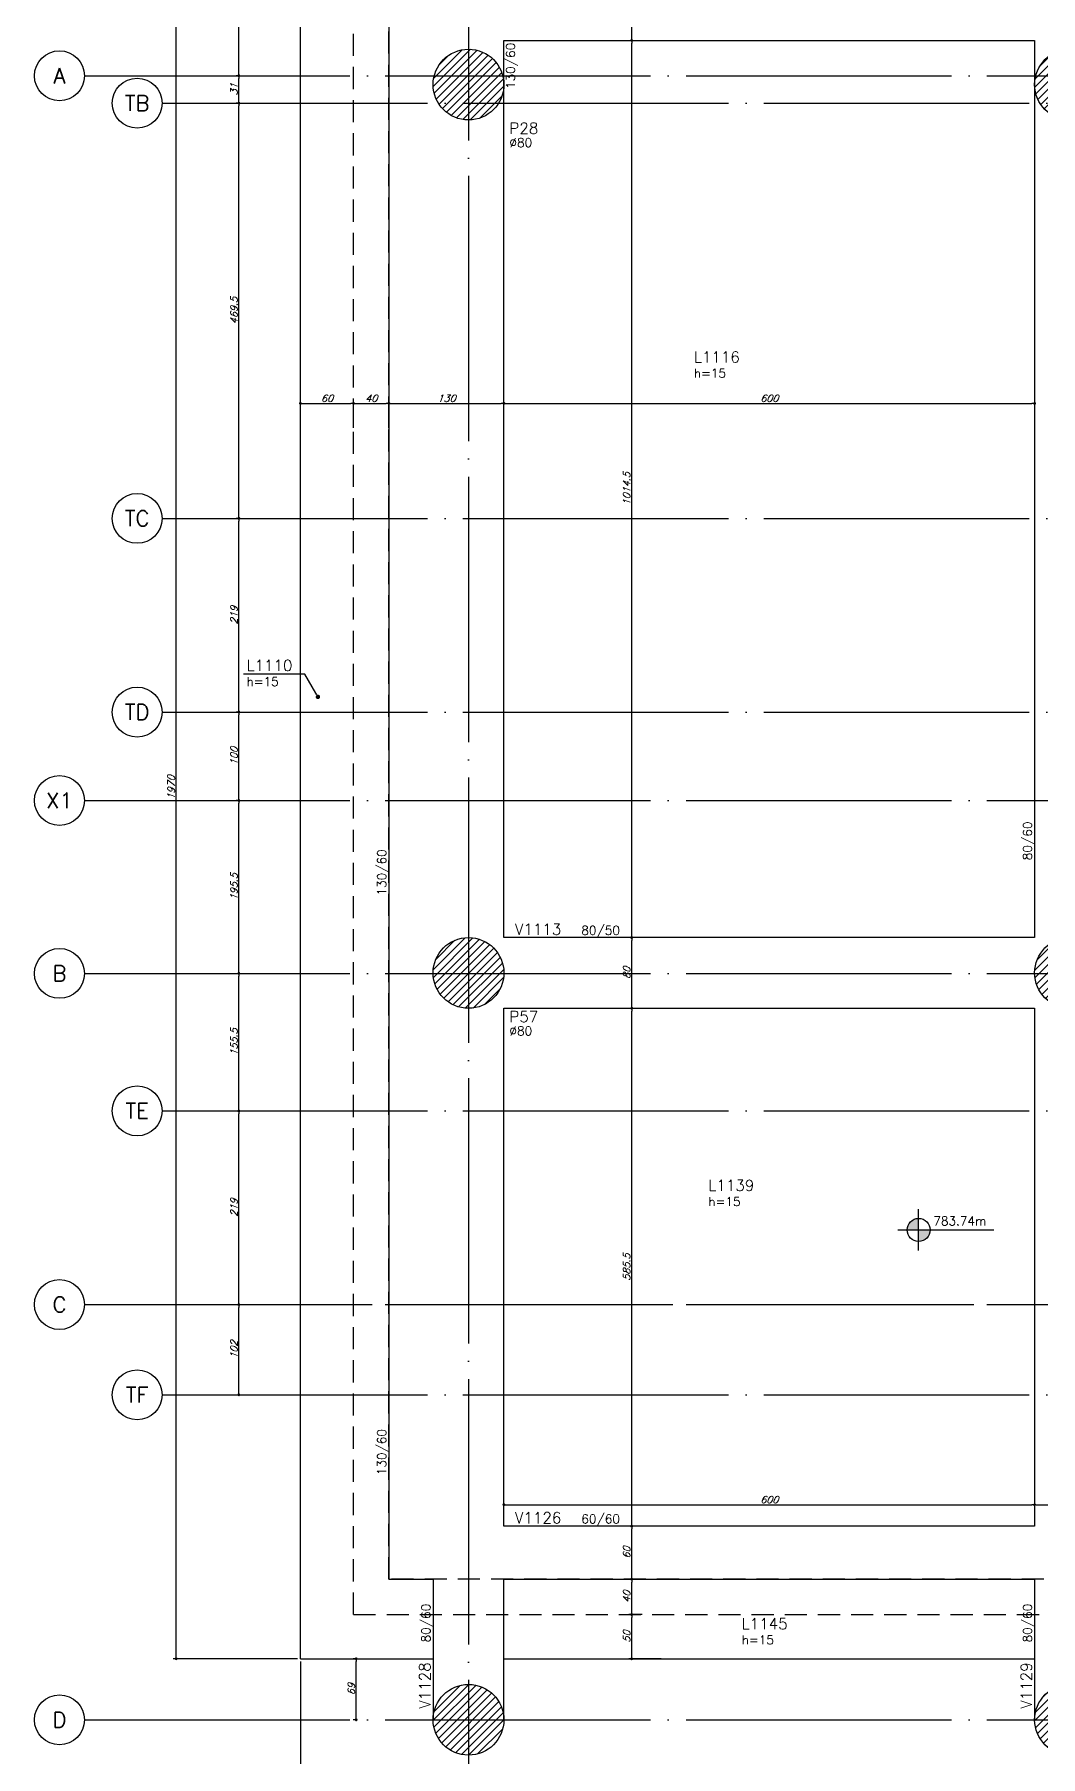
# Model space of a CAD drawing. Extents: x -4723 to 4922, y -2048 to 2452.
# Drawn here: x -3791 to -2653, y -526 to 1421 of the extents above; entities that cross this region are included whole.
import ezdxf
from ezdxf import colors
from ezdxf.entities.mleader import LeaderData, LeaderLine
from ezdxf.enums import TextEntityAlignment as Align
from ezdxf.math import Vec2, Vec3

# ---------------------------------------------------------------- set-up
doc = ezdxf.new("R2010")
doc.units = 0
doc.header["$LTSCALE"] = 50
doc.header["$MEASUREMENT"] = 0
doc.linetypes.add('DASHED', pattern=[0.75, 0.5, -0.25])
doc.linetypes.add('EIXO', pattern=[6.8, 6, -0.4, 0, -0.4])
doc.layers.get('0').update_dxf_attribs({"linetype": 'CONTINUOUS'})
doc.layers.get('DEFPOINTS').update_dxf_attribs({"linetype": 'CONTINUOUS'})
for name, color, linetype in [('242', 3, 'CONTINUOUS'), ('71', 6, 'CONTINUOUS'), ('F-AUX-RED', 1, 'CONTINUOUS'), ('F-COTAS', 106, 'CONTINUOUS'), ('F-EIXO', 12, 'EIXO'), ('F-LAJES', 3, 'CONTINUOUS'), ('F-LAJES-DIM', 2, 'CONTINUOUS'), ('F-LAJES-NOME', 4, 'CONTINUOUS'), ('F-NÍVEL-PLANTA', 2, 'CONTINUOUS'), ('F-PILARES-DIM', 172, 'CONTINUOUS'), ('F-PILARES-HACH', 174, 'CONTINUOUS'), ('F-PILARES-NOME', 170, 'CONTINUOUS'), ('F-PILARES-S', 170, 'CONTINUOUS'), ('F-TEXTO', 6, 'CONTINUOUS'), ('F-VIGAS', 3, 'CONTINUOUS'), ('F-VIGAS-DIM', 2, 'CONTINUOUS'), ('F-VIGAS-NOME', 4, 'CONTINUOUS')]:
    doc.layers.add(name, color=color, linetype=linetype)
doc.styles.add('CP-TEXT-INCL', font='simplex.shx', dxfattribs={"oblique": 20})
doc.styles.add('MCP', font='simplex.shx')
doc.styles.add('ROMANS', font='simplex.shx')
doc.styles.get("Standard").update_dxf_attribs({"font": 'simplex.shx'})
doc.dimstyles.new('CP-COTAS-50', dxfattribs={"dimscale": 0.64, "dimtxt": 12.5, "dimasz": 5, "dimexe": 5, "dimexo": 5, "dimgap": 2.5, "dimtad": 1, "dimdec": 1, "dimdsep": 46, "dimtxsty": 'CP-TEXT-INCL', "dimblk1": 'DOT', "dimblk2": 'DOT', "dimsah": 1, "dimcen": 9, "dimclrd": 256, "dimclre": 256, "dimclrt": 256, "dimadec": 0, "dimazin": 0, "dimtfac": 1, "dimtdec": 1, "dimtmove": 2, "dimatfit": 3, "dimldrblk": 'DOT', "dimfxl": 0, "dimtolj": 1, "dimarcsym": 0})

# ---------------------------------------------------------------- blocks, each defined once
blk = doc.blocks.new('Nível - Planta')
at = {"layer": 'F-NÍVEL-PLANTA'}
h = blk.add_hatch(color=71, dxfattribs=at)
h.paths.add_polyline_path([(0, 0), (0, 0.26, 0.414214), (-0.26, 0)])
h.paths.add_polyline_path([(0.26, 0), (0, 0), (0, -0.26, 0.414214)])
for p, q in [((0, -0.469), (0, 0.469)), ((-0.469, 0), (1.704, 0))]:
    blk.add_line(p, q, dxfattribs=at)
blk.add_circle((0, 0), 0.26, dxfattribs=at)
at = {"layer": 'F-TEXTO', "color": 3, "style": 'MCP'}
blk.add_attdef('NÍVEL', (0.333, 0.102), '', height=0.2, dxfattribs=at)
blk = doc.blocks.new('_DOT')
at = {"color": 0, "linetype": 'ByBlock'}
blk.add_line((-0.5, 0), (-1, 0), dxfattribs=at)
at = {"color": 0, "linetype": 'ByBlock', "const_width": 0.5}
blk.add_lwpolyline([(-0.25, 0, 1), (0.25, 0, 1)], format="xyb", close=True, dxfattribs=at)
blk = doc.blocks.new('*D12')
at = {"layer": 'DEFPOINTS', "color": 0, "linetype": 'Continuous', "transparency": 16777216}
for p in [(-3115.5, -265.5), (-3115.5, -265.5), (-3115.5, -325.5)]:
    blk.add_point(p, dxfattribs=at)
at = {"layer": 'F-COTAS', "linetype": 'Continuous', "lineweight": -2, "transparency": 16777216}
blk.add_line((-3115.5, -322.3), (-3115.5, -268.7), dxfattribs=at)
at = {"layer": 'F-COTAS', "linetype": 'Continuous', "lineweight": -2, "transparency": 16777216, "xscale": 3.2, "yscale": 3.2, "zscale": 3.2}
for p, rotation in [((-3115.5, -265.5), 90), ((-3115.5, -325.5), 270)]:
    blk.add_blockref('_DOT', p, dxfattribs=dict(at, rotation=rotation))
at = {"layer": 'F-COTAS', "linetype": 'Continuous', "transparency": 16777216, "insert": (-3121.1, -295.5), "char_height": 8, "attachment_point": 5, "rotation": 90, "style": 'CP-TEXT-INCL'}
blk.add_mtext('\\A1;60', dxfattribs=at)
blk = doc.blocks.new('*D13')
at = {"layer": 'DEFPOINTS', "color": 0, "linetype": 'Continuous', "transparency": 16777216}
for p in [(-3115.5, 320), (-3115.5, 320), (-3115.5, -265.5)]:
    blk.add_point(p, dxfattribs=at)
at = {"layer": 'F-COTAS', "linetype": 'Continuous', "lineweight": -2, "transparency": 16777216}
blk.add_line((-3115.5, -262.3), (-3115.5, 316.8), dxfattribs=at)
at = {"layer": 'F-COTAS', "linetype": 'Continuous', "lineweight": -2, "transparency": 16777216, "xscale": 3.2, "yscale": 3.2, "zscale": 3.2}
for p, rotation in [((-3115.5, 320), 90), ((-3115.5, -265.5), 270)]:
    blk.add_blockref('_DOT', p, dxfattribs=dict(at, rotation=rotation))
at = {"layer": 'F-COTAS', "linetype": 'Continuous', "transparency": 16777216, "insert": (-3121.1, 27.3), "char_height": 8, "attachment_point": 5, "rotation": 90, "style": 'CP-TEXT-INCL'}
blk.add_mtext('\\A1;585.5', dxfattribs=at)
blk = doc.blocks.new('*D14')
at = {"layer": 'DEFPOINTS', "color": 0, "linetype": 'Continuous', "transparency": 16777216}
for p in [(-3115.5, 400), (-3115.5, 400), (-3115.5, 320)]:
    blk.add_point(p, dxfattribs=at)
at = {"layer": 'F-COTAS', "linetype": 'Continuous', "lineweight": -2, "transparency": 16777216}
blk.add_line((-3115.5, 323.2), (-3115.5, 396.8), dxfattribs=at)
at = {"layer": 'F-COTAS', "linetype": 'Continuous', "lineweight": -2, "transparency": 16777216, "xscale": 3.2, "yscale": 3.2, "zscale": 3.2}
for p, rotation in [((-3115.5, 400), 90), ((-3115.5, 320), 270)]:
    blk.add_blockref('_DOT', p, dxfattribs=dict(at, rotation=rotation))
at = {"layer": 'F-COTAS', "linetype": 'Continuous', "transparency": 16777216, "insert": (-3121.1, 360), "char_height": 8, "attachment_point": 5, "rotation": 90, "style": 'CP-TEXT-INCL'}
blk.add_mtext('\\A1;80', dxfattribs=at)
blk = doc.blocks.new('*D15')
at = {"layer": 'DEFPOINTS', "color": 0, "linetype": 'Continuous', "transparency": 16777216}
for p in [(-3115.5, 1414.5), (-3115.5, 1414.5), (-3115.5, 400)]:
    blk.add_point(p, dxfattribs=at)
at = {"layer": 'F-COTAS', "linetype": 'Continuous', "lineweight": -2, "transparency": 16777216}
blk.add_line((-3115.5, 403.2), (-3115.5, 1411.3), dxfattribs=at)
at = {"layer": 'F-COTAS', "linetype": 'Continuous', "lineweight": -2, "transparency": 16777216, "xscale": 3.2, "yscale": 3.2, "zscale": 3.2}
for p, rotation in [((-3115.5, 1414.5), 90), ((-3115.5, 400), 270)]:
    blk.add_blockref('_DOT', p, dxfattribs=dict(at, rotation=rotation))
at = {"layer": 'F-COTAS', "linetype": 'Continuous', "transparency": 16777216, "insert": (-3121.1, 907.3), "char_height": 8, "attachment_point": 5, "rotation": 90, "style": 'CP-TEXT-INCL'}
blk.add_mtext('\\A1;1014.5', dxfattribs=at)
blk = doc.blocks.new('*D16')
at = {"layer": 'DEFPOINTS', "color": 0, "linetype": 'Continuous', "transparency": 16777216}
for p in [(-3115.5, 1464.5), (-3115.5, 1464.5), (-3115.5, 1414.5)]:
    blk.add_point(p, dxfattribs=at)
at = {"layer": 'F-COTAS', "linetype": 'Continuous', "lineweight": -2, "transparency": 16777216}
blk.add_line((-3115.5, 1417.7), (-3115.5, 1461.3), dxfattribs=at)
at = {"layer": 'F-COTAS', "linetype": 'Continuous', "lineweight": -2, "transparency": 16777216, "xscale": 3.2, "yscale": 3.2, "zscale": 3.2}
for p, rotation in [((-3115.5, 1464.5), 90), ((-3115.5, 1414.5), 270)]:
    blk.add_blockref('_DOT', p, dxfattribs=dict(at, rotation=rotation))
at = {"layer": 'F-COTAS', "linetype": 'Continuous', "transparency": 16777216, "insert": (-3121.1, 1439.5), "char_height": 8, "attachment_point": 5, "rotation": 90, "style": 'CP-TEXT-INCL'}
blk.add_mtext('\\A1;50', dxfattribs=at)
blk = doc.blocks.new('*D78')
at = {"layer": 'DEFPOINTS', "color": 0, "linetype": 'Continuous', "transparency": 16777216}
for p in [(-3390, 1004), (-3260, 1004), (-3260, 1004)]:
    blk.add_point(p, dxfattribs=at)
at = {"layer": 'F-COTAS', "linetype": 'Continuous', "lineweight": -2, "transparency": 16777216}
blk.add_line((-3386.8, 1004), (-3263.2, 1004), dxfattribs=at)
at = {"layer": 'F-COTAS', "linetype": 'Continuous', "lineweight": -2, "transparency": 16777216, "xscale": 3.2, "yscale": 3.2, "zscale": 3.2, "rotation": 180}
blk.add_blockref('_DOT', (-3390, 1004), dxfattribs=at)
at = {"layer": 'F-COTAS', "linetype": 'Continuous', "lineweight": -2, "transparency": 16777216, "xscale": 3.2, "yscale": 3.2, "zscale": 3.2}
blk.add_blockref('_DOT', (-3260, 1004), dxfattribs=at)
at = {"layer": 'F-COTAS', "linetype": 'Continuous', "transparency": 16777216, "insert": (-3325, 1009.6), "char_height": 8, "attachment_point": 5, "style": 'CP-TEXT-INCL'}
blk.add_mtext('\\A1;130', dxfattribs=at)
blk = doc.blocks.new('*D79')
at = {"layer": 'DEFPOINTS', "color": 0, "linetype": 'Continuous', "transparency": 16777216}
for p in [(-3260, 1004), (-2660, 1004), (-2660, 1004)]:
    blk.add_point(p, dxfattribs=at)
at = {"layer": 'F-COTAS', "linetype": 'Continuous', "lineweight": -2, "transparency": 16777216}
blk.add_line((-3256.8, 1004), (-2663.2, 1004), dxfattribs=at)
at = {"layer": 'F-COTAS', "linetype": 'Continuous', "lineweight": -2, "transparency": 16777216, "xscale": 3.2, "yscale": 3.2, "zscale": 3.2, "rotation": 180}
blk.add_blockref('_DOT', (-3260, 1004), dxfattribs=at)
at = {"layer": 'F-COTAS', "linetype": 'Continuous', "lineweight": -2, "transparency": 16777216, "xscale": 3.2, "yscale": 3.2, "zscale": 3.2}
blk.add_blockref('_DOT', (-2660, 1004), dxfattribs=at)
at = {"layer": 'F-COTAS', "linetype": 'Continuous', "transparency": 16777216, "insert": (-2960, 1009.6), "char_height": 8, "attachment_point": 5, "style": 'CP-TEXT-INCL'}
blk.add_mtext('\\A1;600', dxfattribs=at)
blk = doc.blocks.new('*D101')
at = {"layer": 'DEFPOINTS', "color": 0, "linetype": 'Continuous', "transparency": 16777216}
for p in [(-3260, -241.3), (-2660, -241.3), (-2660, -241.3)]:
    blk.add_point(p, dxfattribs=at)
at = {"layer": 'F-COTAS', "linetype": 'Continuous', "lineweight": -2, "transparency": 16777216}
blk.add_line((-3256.8, -241.3), (-2663.2, -241.3), dxfattribs=at)
at = {"layer": 'F-COTAS', "linetype": 'Continuous', "lineweight": -2, "transparency": 16777216, "xscale": 3.2, "yscale": 3.2, "zscale": 3.2, "rotation": 180}
blk.add_blockref('_DOT', (-3260, -241.3), dxfattribs=at)
at = {"layer": 'F-COTAS', "linetype": 'Continuous', "lineweight": -2, "transparency": 16777216, "xscale": 3.2, "yscale": 3.2, "zscale": 3.2}
blk.add_blockref('_DOT', (-2660, -241.3), dxfattribs=at)
at = {"layer": 'F-COTAS', "linetype": 'Continuous', "transparency": 16777216, "insert": (-2960, -235.7), "char_height": 8, "attachment_point": 5, "style": 'CP-TEXT-INCL'}
blk.add_mtext('\\A1;600', dxfattribs=at)
blk = doc.blocks.new('*D102')
at = {"layer": 'DEFPOINTS', "color": 0, "linetype": 'Continuous', "transparency": 16777216}
for p in [(-2660, -241.3), (-2580, -241.3), (-2580, -241.3)]:
    blk.add_point(p, dxfattribs=at)
at = {"layer": 'F-COTAS', "linetype": 'Continuous', "lineweight": -2, "transparency": 16777216}
blk.add_line((-2656.8, -241.3), (-2583.2, -241.3), dxfattribs=at)
at = {"layer": 'F-COTAS', "linetype": 'Continuous', "lineweight": -2, "transparency": 16777216, "xscale": 3.2, "yscale": 3.2, "zscale": 3.2, "rotation": 180}
blk.add_blockref('_DOT', (-2660, -241.3), dxfattribs=at)
at = {"layer": 'F-COTAS', "linetype": 'Continuous', "lineweight": -2, "transparency": 16777216, "xscale": 3.2, "yscale": 3.2, "zscale": 3.2}
blk.add_blockref('_DOT', (-2580, -241.3), dxfattribs=at)
at = {"layer": 'F-COTAS', "linetype": 'Continuous', "transparency": 16777216, "insert": (-2620, -235.7), "char_height": 8, "attachment_point": 5, "style": 'CP-TEXT-INCL'}
blk.add_mtext('\\A1;80', dxfattribs=at)
blk = doc.blocks.new('*D134')
at = {"layer": 'DEFPOINTS', "color": 0, "linetype": 'Continuous', "transparency": 16777216}
for p in [(-3115.5, -365.5), (-3105.9, -365.5), (-3078.9, -415.5)]:
    blk.add_point(p, dxfattribs=at)
at = {"layer": 'F-COTAS', "linetype": 'Continuous', "lineweight": -2, "transparency": 16777216}
for p, q in [((-3109.1, -365.5), (-3118.7, -365.5)), ((-3115.5, -412.3), (-3115.5, -368.7)), ((-3082.1, -415.5), (-3118.7, -415.5))]:
    blk.add_line(p, q, dxfattribs=at)
at = {"layer": 'F-COTAS', "linetype": 'Continuous', "lineweight": -2, "transparency": 16777216, "xscale": 3.2, "yscale": 3.2, "zscale": 3.2}
for p, rotation in [((-3115.5, -365.5), 90), ((-3115.5, -415.5), 270)]:
    blk.add_blockref('_DOT', p, dxfattribs=dict(at, rotation=rotation))
at = {"layer": 'F-COTAS', "linetype": 'Continuous', "transparency": 16777216, "insert": (-3121.1, -390.5), "char_height": 8, "attachment_point": 5, "rotation": 90, "style": 'CP-TEXT-INCL'}
blk.add_mtext('\\A1;50', dxfattribs=at)
blk = doc.blocks.new('*D135')
at = {"layer": 'DEFPOINTS', "color": 0, "linetype": 'Continuous', "transparency": 16777216}
for p in [(-3115.5, -325.5), (-3100.4, -325.5), (-3100.4, -365.5)]:
    blk.add_point(p, dxfattribs=at)
at = {"layer": 'F-COTAS', "linetype": 'Continuous', "lineweight": -2, "transparency": 16777216}
for p, q in [((-3103.6, -325.5), (-3118.7, -325.5)), ((-3115.5, -362.3), (-3115.5, -328.7)), ((-3103.6, -365.5), (-3118.7, -365.5))]:
    blk.add_line(p, q, dxfattribs=at)
at = {"layer": 'F-COTAS', "linetype": 'Continuous', "lineweight": -2, "transparency": 16777216, "xscale": 3.2, "yscale": 3.2, "zscale": 3.2}
for p, rotation in [((-3115.5, -325.5), 90), ((-3115.5, -365.5), 270)]:
    blk.add_blockref('_DOT', p, dxfattribs=dict(at, rotation=rotation))
at = {"layer": 'F-COTAS', "linetype": 'Continuous', "transparency": 16777216, "insert": (-3121.1, -345.5), "char_height": 8, "attachment_point": 5, "rotation": 90, "style": 'CP-TEXT-INCL'}
blk.add_mtext('\\A1;40', dxfattribs=at)
blk = doc.blocks.new('*D138')
at = {"layer": 'DEFPOINTS', "color": 0, "linetype": 'Continuous', "transparency": 16777216}
for p in [(-3390, 1004), (-3430, 973.1), (-3390, 973.1)]:
    blk.add_point(p, dxfattribs=at)
at = {"layer": 'F-COTAS', "linetype": 'Continuous', "lineweight": -2, "transparency": 16777216}
for p, q in [((-3430, 976.3), (-3430, 1007.2)), ((-3426.8, 1004), (-3393.2, 1004)), ((-3390, 976.3), (-3390, 1007.2))]:
    blk.add_line(p, q, dxfattribs=at)
at = {"layer": 'F-COTAS', "linetype": 'Continuous', "lineweight": -2, "transparency": 16777216, "xscale": 3.2, "yscale": 3.2, "zscale": 3.2, "rotation": 180}
blk.add_blockref('_DOT', (-3430, 1004), dxfattribs=at)
at = {"layer": 'F-COTAS', "linetype": 'Continuous', "lineweight": -2, "transparency": 16777216, "xscale": 3.2, "yscale": 3.2, "zscale": 3.2}
blk.add_blockref('_DOT', (-3390, 1004), dxfattribs=at)
at = {"layer": 'F-COTAS', "linetype": 'Continuous', "transparency": 16777216, "insert": (-3410, 1009.6), "char_height": 8, "attachment_point": 5, "style": 'CP-TEXT-INCL'}
blk.add_mtext('\\A1;40', dxfattribs=at)
blk = doc.blocks.new('*D139')
at = {"layer": 'DEFPOINTS', "color": 0, "linetype": 'Continuous', "transparency": 16777216}
for p in [(-3430, 1004), (-3490, 991.8), (-3430, 991.8)]:
    blk.add_point(p, dxfattribs=at)
at = {"layer": 'F-COTAS', "linetype": 'Continuous', "lineweight": -2, "transparency": 16777216}
for p, q in [((-3490, 995), (-3490, 1007.2)), ((-3486.8, 1004), (-3433.2, 1004)), ((-3430, 995), (-3430, 1007.2))]:
    blk.add_line(p, q, dxfattribs=at)
at = {"layer": 'F-COTAS', "linetype": 'Continuous', "lineweight": -2, "transparency": 16777216, "xscale": 3.2, "yscale": 3.2, "zscale": 3.2, "rotation": 180}
blk.add_blockref('_DOT', (-3490, 1004), dxfattribs=at)
at = {"layer": 'F-COTAS', "linetype": 'Continuous', "lineweight": -2, "transparency": 16777216, "xscale": 3.2, "yscale": 3.2, "zscale": 3.2}
blk.add_blockref('_DOT', (-3430, 1004), dxfattribs=at)
at = {"layer": 'F-COTAS', "linetype": 'Continuous', "transparency": 16777216, "insert": (-3460, 1009.6), "char_height": 8, "attachment_point": 5, "style": 'CP-TEXT-INCL'}
blk.add_mtext('\\A1;60', dxfattribs=at)
blk = doc.blocks.new('*U152')
at = {"layer": 'F-EIXO'}
blk.add_line((0, 0), (7197, 0), dxfattribs=at)
at = {"layer": 'F-EIXO', "color": 2, "linetype": 'Continuous'}
blk.add_circle((-28.2072, 0), 28.2072, dxfattribs=at)
at = {"layer": 'F-TEXTO', "style": 'ROMANS'}
blk.add_attdef('EIXO', text='', height=17.5, dxfattribs=at).set_placement((-28.2072, 0), align=Align.MIDDLE_CENTER)
blk = doc.blocks.new('*U151')
at = {"layer": 'F-EIXO'}
blk.add_line((0, 0), (7285, 0), dxfattribs=at)
at = {"layer": 'F-EIXO', "color": 2, "linetype": 'Continuous'}
blk.add_circle((-28.2072, 0), 28.2072, dxfattribs=at)
at = {"layer": 'F-TEXTO', "style": 'ROMANS'}
blk.add_attdef('EIXO', text='', height=17.5, dxfattribs=at).set_placement((-28.2072, 0), align=Align.MIDDLE_CENTER)
blk = doc.blocks.new('*U153')
at = {"layer": 'F-EIXO'}
blk.add_line((0, 0), (7285, 0), dxfattribs=at)
at = {"layer": 'F-EIXO', "color": 2, "linetype": 'Continuous'}
blk.add_circle((-28.2072, 0), 28.2072, dxfattribs=at)
at = {"layer": 'F-TEXTO', "style": 'ROMANS'}
blk.add_attdef('EIXO', text='', height=17.5, dxfattribs=at).set_placement((-28.2072, 0), align=Align.MIDDLE_CENTER)
blk = doc.blocks.new('*U154')
at = {"layer": 'F-EIXO'}
blk.add_line((0, 0), (7197, 0), dxfattribs=at)
at = {"layer": 'F-EIXO', "color": 2, "linetype": 'Continuous'}
blk.add_circle((-28.2072, 0), 28.2072, dxfattribs=at)
at = {"layer": 'F-TEXTO', "style": 'ROMANS'}
blk.add_attdef('EIXO', text='', height=17.5, dxfattribs=at).set_placement((-28.2072, 0), align=Align.MIDDLE_CENTER)
blk = doc.blocks.new('*U155')
at = {"layer": 'F-EIXO'}
blk.add_line((0, 0), (7197, 0), dxfattribs=at)
at = {"layer": 'F-EIXO', "color": 2, "linetype": 'Continuous'}
blk.add_circle((-28.2072, 0), 28.2072, dxfattribs=at)
at = {"layer": 'F-TEXTO', "style": 'ROMANS'}
blk.add_attdef('EIXO', text='', height=17.5, dxfattribs=at).set_placement((-28.2072, 0), align=Align.MIDDLE_CENTER)
blk = doc.blocks.new('*U156')
at = {"layer": 'F-EIXO'}
blk.add_line((0, 0), (7197, 0), dxfattribs=at)
at = {"layer": 'F-EIXO', "color": 2, "linetype": 'Continuous'}
blk.add_circle((-28.2072, 0), 28.2072, dxfattribs=at)
at = {"layer": 'F-TEXTO', "style": 'ROMANS'}
blk.add_attdef('EIXO', text='', height=17.5, dxfattribs=at).set_placement((-28.2072, 0), align=Align.MIDDLE_CENTER)
blk = doc.blocks.new('*U157')
at = {"layer": 'F-EIXO'}
blk.add_line((0, 0), (7285, 0), dxfattribs=at)
at = {"layer": 'F-EIXO', "color": 2, "linetype": 'Continuous'}
blk.add_circle((-28.2072, 0), 28.2072, dxfattribs=at)
at = {"layer": 'F-TEXTO', "style": 'ROMANS'}
blk.add_attdef('EIXO', text='', height=17.5, dxfattribs=at).set_placement((-28.2072, 0), align=Align.MIDDLE_CENTER)
blk = doc.blocks.new('*U158')
at = {"layer": 'F-EIXO'}
blk.add_line((0, 0), (0, -2755), dxfattribs=at)
at = {"layer": 'F-TEXTO', "style": 'ROMANS'}
blk.add_attdef('EIXO', text='', height=17.5, rotation=360, dxfattribs=at).set_placement((0, 28.2072), align=Align.MIDDLE_CENTER)
blk = doc.blocks.new('*U172')
at = {"layer": 'F-EIXO'}
blk.add_line((0, 0), (7285, 0), dxfattribs=at)
at = {"layer": 'F-EIXO', "color": 2, "linetype": 'Continuous'}
blk.add_circle((-28.2072, 0), 28.2072, dxfattribs=at)
at = {"layer": 'F-TEXTO', "style": 'ROMANS'}
blk.add_attdef('EIXO', text='', height=17.5, dxfattribs=at).set_placement((-28.2072, 0), align=Align.MIDDLE_CENTER)
blk = doc.blocks.new('*U174')
at = {"layer": 'F-EIXO'}
blk.add_line((0, 0), (7285, 0), dxfattribs=at)
at = {"layer": 'F-EIXO', "color": 2, "linetype": 'Continuous'}
blk.add_circle((-28.2072, 0), 28.2072, dxfattribs=at)
at = {"layer": 'F-TEXTO', "style": 'ROMANS'}
blk.add_attdef('EIXO', text='', height=17.5, dxfattribs=at).set_placement((-28.2072, 0), align=Align.MIDDLE_CENTER)
blk = doc.blocks.new('*U168')
at = {"layer": 'F-EIXO'}
blk.add_line((0, 0), (7285, 0), dxfattribs=at)
at = {"layer": 'F-EIXO', "color": 2, "linetype": 'Continuous'}
blk.add_circle((-28.2072, 0), 28.2072, dxfattribs=at)
at = {"layer": 'F-TEXTO', "style": 'ROMANS'}
blk.add_attdef('EIXO', text='', height=17.5, dxfattribs=at).set_placement((-28.2072, 0), align=Align.MIDDLE_CENTER)
blk = doc.blocks.new('*U181')
at = {"layer": 'F-EIXO'}
blk.add_line((0, 0), (7197, 0), dxfattribs=at)
at = {"layer": 'F-EIXO', "color": 2, "linetype": 'Continuous'}
blk.add_circle((-28.2072, 0), 28.2072, dxfattribs=at)
at = {"layer": 'F-TEXTO', "style": 'ROMANS'}
blk.add_attdef('EIXO', text='', height=17.5, dxfattribs=at).set_placement((-28.2072, 0), align=Align.MIDDLE_CENTER)
blk = doc.blocks.new('*D196')
at = {"layer": 'DEFPOINTS', "color": 0, "linetype": 'Continuous', "transparency": 16777216}
for p in [(-3490, -415.5), (3259.5, -415.5), (3259.5, -687.9)]:
    blk.add_point(p, dxfattribs=at)
at = {"layer": 'F-COTAS', "linetype": 'Continuous', "lineweight": -2, "transparency": 16777216}
for p, q in [((-3490, -418.7), (-3490, -691.1)), ((3259.5, -418.7), (3259.5, -691.1)), ((-3486.8, -687.9), (3256.3, -687.9))]:
    blk.add_line(p, q, dxfattribs=at)
at = {"layer": 'F-COTAS', "linetype": 'Continuous', "lineweight": -2, "transparency": 16777216, "xscale": 3.2, "yscale": 3.2, "zscale": 3.2, "rotation": 180}
blk.add_blockref('_DOT', (-3490, -687.9), dxfattribs=at)
at = {"layer": 'F-COTAS', "linetype": 'Continuous', "lineweight": -2, "transparency": 16777216, "xscale": 3.2, "yscale": 3.2, "zscale": 3.2}
blk.add_blockref('_DOT', (3259.5, -687.9), dxfattribs=at)
at = {"layer": 'F-COTAS', "linetype": 'Continuous', "transparency": 16777216, "insert": (-115.2, -682.3), "char_height": 8, "attachment_point": 5, "style": 'CP-TEXT-INCL'}
blk.add_mtext('\\A1;6749.5', dxfattribs=at)
blk = doc.blocks.new('*D253')
at = {"layer": 'DEFPOINTS', "color": 0, "linetype": 'Continuous', "transparency": 16777216}
for p in [(-3630.5, 1554.5), (-3430, 1554.5), (-3490, -415.5)]:
    blk.add_point(p, dxfattribs=at)
at = {"layer": 'F-COTAS', "linetype": 'Continuous', "lineweight": -2, "transparency": 16777216}
for p, q in [((-3433.2, 1554.5), (-3633.7, 1554.5)), ((-3630.5, -412.3), (-3630.5, 1551.3)), ((-3493.2, -415.5), (-3633.7, -415.5))]:
    blk.add_line(p, q, dxfattribs=at)
at = {"layer": 'F-COTAS', "linetype": 'Continuous', "lineweight": -2, "transparency": 16777216, "xscale": 3.2, "yscale": 3.2, "zscale": 3.2}
for p, rotation in [((-3630.5, 1554.5), 90), ((-3630.5, -415.5), 270)]:
    blk.add_blockref('_DOT', p, dxfattribs=dict(at, rotation=rotation))
at = {"layer": 'F-COTAS', "linetype": 'Continuous', "transparency": 16777216, "insert": (-3636.1, 569.5), "char_height": 8, "attachment_point": 5, "rotation": 90, "style": 'CP-TEXT-INCL'}
blk.add_mtext('\\A1;1970', dxfattribs=at)
blk = doc.blocks.new('*D254')
at = {"layer": 'DEFPOINTS', "color": 0, "linetype": 'Continuous', "transparency": 16777216}
for p in [(-3561.7, -15), (-3559.6, -15), (-3561.7, -117)]:
    blk.add_point(p, dxfattribs=at)
at = {"layer": 'F-COTAS', "linetype": 'Continuous', "lineweight": -2, "transparency": 16777216}
for p, q in [((-3559.6, -113.8), (-3559.6, -18.2)), ((-3558.5, -15), (-3556.4, -15)), ((-3558.5, -117), (-3556.4, -117))]:
    blk.add_line(p, q, dxfattribs=at)
at = {"layer": 'F-COTAS', "linetype": 'Continuous', "lineweight": -2, "transparency": 16777216, "xscale": 3.2, "yscale": 3.2, "zscale": 3.2}
for p, rotation in [((-3559.6, -15), 90), ((-3559.6, -117), 270)]:
    blk.add_blockref('_DOT', p, dxfattribs=dict(at, rotation=rotation))
at = {"layer": 'F-COTAS', "linetype": 'Continuous', "transparency": 16777216, "insert": (-3565.2, -66), "char_height": 8, "attachment_point": 5, "rotation": 90, "style": 'CP-TEXT-INCL'}
blk.add_mtext('\\A1;102', dxfattribs=at)
blk = doc.blocks.new('*D255')
at = {"layer": 'DEFPOINTS', "color": 0, "linetype": 'Continuous', "transparency": 16777216}
for p in [(-3559.6, 204), (-3559.6, 204), (-3561.7, -15)]:
    blk.add_point(p, dxfattribs=at)
at = {"layer": 'F-COTAS', "linetype": 'Continuous', "lineweight": -2, "transparency": 16777216}
for p, q in [((-3559.6, -11.8), (-3559.6, 200.8)), ((-3558.5, -15), (-3556.4, -15))]:
    blk.add_line(p, q, dxfattribs=at)
at = {"layer": 'F-COTAS', "linetype": 'Continuous', "lineweight": -2, "transparency": 16777216, "xscale": 3.2, "yscale": 3.2, "zscale": 3.2}
for p, rotation in [((-3559.6, 204), 90), ((-3559.6, -15), 270)]:
    blk.add_blockref('_DOT', p, dxfattribs=dict(at, rotation=rotation))
at = {"layer": 'F-COTAS', "linetype": 'Continuous', "transparency": 16777216, "insert": (-3565.2, 94.5), "char_height": 8, "attachment_point": 5, "rotation": 90, "style": 'CP-TEXT-INCL'}
blk.add_mtext('\\A1;219', dxfattribs=at)
blk = doc.blocks.new('*D256')
at = {"layer": 'DEFPOINTS', "color": 0, "linetype": 'Continuous', "transparency": 16777216}
for p in [(-3559.6, 359.5), (-3559.6, 359.5), (-3559.6, 204)]:
    blk.add_point(p, dxfattribs=at)
at = {"layer": 'F-COTAS', "linetype": 'Continuous', "lineweight": -2, "transparency": 16777216}
blk.add_line((-3559.6, 207.2), (-3559.6, 356.3), dxfattribs=at)
at = {"layer": 'F-COTAS', "linetype": 'Continuous', "lineweight": -2, "transparency": 16777216, "xscale": 3.2, "yscale": 3.2, "zscale": 3.2}
for p, rotation in [((-3559.6, 359.5), 90), ((-3559.6, 204), 270)]:
    blk.add_blockref('_DOT', p, dxfattribs=dict(at, rotation=rotation))
at = {"layer": 'F-COTAS', "linetype": 'Continuous', "transparency": 16777216, "insert": (-3565.2, 281.8), "char_height": 8, "attachment_point": 5, "rotation": 90, "style": 'CP-TEXT-INCL'}
blk.add_mtext('\\A1;155.5', dxfattribs=at)
blk = doc.blocks.new('*D257')
at = {"layer": 'DEFPOINTS', "color": 0, "linetype": 'Continuous', "transparency": 16777216}
for p in [(-3559.6, 555), (-3555.6, 555), (-3559.6, 359.5)]:
    blk.add_point(p, dxfattribs=at)
at = {"layer": 'F-COTAS', "linetype": 'Continuous', "lineweight": -2, "transparency": 16777216}
for p, q in [((-3558.8, 555), (-3562.8, 555)), ((-3559.6, 362.7), (-3559.6, 551.8))]:
    blk.add_line(p, q, dxfattribs=at)
at = {"layer": 'F-COTAS', "linetype": 'Continuous', "lineweight": -2, "transparency": 16777216, "xscale": 3.2, "yscale": 3.2, "zscale": 3.2}
for p, rotation in [((-3559.6, 555), 90), ((-3559.6, 359.5), 270)]:
    blk.add_blockref('_DOT', p, dxfattribs=dict(at, rotation=rotation))
at = {"layer": 'F-COTAS', "linetype": 'Continuous', "transparency": 16777216, "insert": (-3565.2, 457.3), "char_height": 8, "attachment_point": 5, "rotation": 90, "style": 'CP-TEXT-INCL'}
blk.add_mtext('\\A1;195.5', dxfattribs=at)
blk = doc.blocks.new('*D258')
at = {"layer": 'DEFPOINTS', "color": 0, "linetype": 'Continuous', "transparency": 16777216}
for p in [(-3559.6, 655), (-3555.6, 655), (-3555.6, 555)]:
    blk.add_point(p, dxfattribs=at)
at = {"layer": 'F-COTAS', "linetype": 'Continuous', "lineweight": -2, "transparency": 16777216}
for p, q in [((-3558.8, 655), (-3562.8, 655)), ((-3559.6, 558.2), (-3559.6, 651.8)), ((-3558.8, 555), (-3562.8, 555))]:
    blk.add_line(p, q, dxfattribs=at)
at = {"layer": 'F-COTAS', "linetype": 'Continuous', "lineweight": -2, "transparency": 16777216, "xscale": 3.2, "yscale": 3.2, "zscale": 3.2}
for p, rotation in [((-3559.6, 655), 90), ((-3559.6, 555), 270)]:
    blk.add_blockref('_DOT', p, dxfattribs=dict(at, rotation=rotation))
at = {"layer": 'F-COTAS', "linetype": 'Continuous', "transparency": 16777216, "insert": (-3565.2, 605), "char_height": 8, "attachment_point": 5, "rotation": 90, "style": 'CP-TEXT-INCL'}
blk.add_mtext('\\A1;100', dxfattribs=at)
blk = doc.blocks.new('*D259')
at = {"layer": 'DEFPOINTS', "color": 0, "linetype": 'Continuous', "transparency": 16777216}
for p in [(-3559.6, 874), (-3555.6, 874), (-3555.6, 655)]:
    blk.add_point(p, dxfattribs=at)
at = {"layer": 'F-COTAS', "linetype": 'Continuous', "lineweight": -2, "transparency": 16777216}
for p, q in [((-3558.8, 874), (-3562.8, 874)), ((-3559.6, 658.2), (-3559.6, 870.8)), ((-3558.8, 655), (-3562.8, 655))]:
    blk.add_line(p, q, dxfattribs=at)
at = {"layer": 'F-COTAS', "linetype": 'Continuous', "lineweight": -2, "transparency": 16777216, "xscale": 3.2, "yscale": 3.2, "zscale": 3.2}
for p, rotation in [((-3559.6, 874), 90), ((-3559.6, 655), 270)]:
    blk.add_blockref('_DOT', p, dxfattribs=dict(at, rotation=rotation))
at = {"layer": 'F-COTAS', "linetype": 'Continuous', "transparency": 16777216, "insert": (-3565.2, 764.5), "char_height": 8, "attachment_point": 5, "rotation": 90, "style": 'CP-TEXT-INCL'}
blk.add_mtext('\\A1;219', dxfattribs=at)
blk = doc.blocks.new('*D260')
at = {"layer": 'DEFPOINTS', "color": 0, "linetype": 'Continuous', "transparency": 16777216}
for p in [(-3559.6, 1343.5), (-3555.6, 1343.5), (-3555.6, 874)]:
    blk.add_point(p, dxfattribs=at)
at = {"layer": 'F-COTAS', "linetype": 'Continuous', "lineweight": -2, "transparency": 16777216}
for p, q in [((-3558.8, 1343.5), (-3562.8, 1343.5)), ((-3559.6, 877.2), (-3559.6, 1340.3)), ((-3558.8, 874), (-3562.8, 874))]:
    blk.add_line(p, q, dxfattribs=at)
at = {"layer": 'F-COTAS', "linetype": 'Continuous', "lineweight": -2, "transparency": 16777216, "xscale": 3.2, "yscale": 3.2, "zscale": 3.2}
for p, rotation in [((-3559.6, 1343.5), 90), ((-3559.6, 874), 270)]:
    blk.add_blockref('_DOT', p, dxfattribs=dict(at, rotation=rotation))
at = {"layer": 'F-COTAS', "linetype": 'Continuous', "transparency": 16777216, "insert": (-3565.2, 1108.8), "char_height": 8, "attachment_point": 5, "rotation": 90, "style": 'CP-TEXT-INCL'}
blk.add_mtext('\\A1;469.5', dxfattribs=at)
blk = doc.blocks.new('*D261')
at = {"layer": 'DEFPOINTS', "color": 0, "linetype": 'Continuous', "transparency": 16777216}
for p in [(-3559.6, 1374.5), (-3555.6, 1374.5), (-3555.6, 1343.5)]:
    blk.add_point(p, dxfattribs=at)
at = {"layer": 'F-COTAS', "linetype": 'Continuous', "lineweight": -2, "transparency": 16777216}
for p, q in [((-3558.8, 1374.5), (-3562.8, 1374.5)), ((-3559.6, 1346.7), (-3559.6, 1371.3)), ((-3558.8, 1343.5), (-3562.8, 1343.5))]:
    blk.add_line(p, q, dxfattribs=at)
at = {"layer": 'F-COTAS', "linetype": 'Continuous', "lineweight": -2, "transparency": 16777216, "xscale": 3.2, "yscale": 3.2, "zscale": 3.2}
for p, rotation in [((-3559.6, 1374.5), 90), ((-3559.6, 1343.5), 270)]:
    blk.add_blockref('_DOT', p, dxfattribs=dict(at, rotation=rotation))
at = {"layer": 'F-COTAS', "linetype": 'Continuous', "transparency": 16777216, "insert": (-3565.2, 1359), "char_height": 8, "attachment_point": 5, "rotation": 90, "style": 'CP-TEXT-INCL'}
blk.add_mtext('\\A1;31', dxfattribs=at)
blk = doc.blocks.new('*D262')
at = {"layer": 'DEFPOINTS', "color": 0, "linetype": 'Continuous', "transparency": 16777216}
for p in [(-3559.6, 1615), (-3530.5, 1615), (-3555.6, 1374.5)]:
    blk.add_point(p, dxfattribs=at)
at = {"layer": 'F-COTAS', "linetype": 'Continuous', "lineweight": -2, "transparency": 16777216}
for p, q in [((-3533.7, 1615), (-3562.8, 1615)), ((-3559.6, 1377.7), (-3559.6, 1611.8)), ((-3558.8, 1374.5), (-3562.8, 1374.5))]:
    blk.add_line(p, q, dxfattribs=at)
at = {"layer": 'F-COTAS', "linetype": 'Continuous', "lineweight": -2, "transparency": 16777216, "xscale": 3.2, "yscale": 3.2, "zscale": 3.2}
for p, rotation in [((-3559.6, 1615), 90), ((-3559.6, 1374.5), 270)]:
    blk.add_blockref('_DOT', p, dxfattribs=dict(at, rotation=rotation))
at = {"layer": 'F-COTAS', "linetype": 'Continuous', "transparency": 16777216, "insert": (-3565.2, 1494.8), "char_height": 8, "attachment_point": 5, "rotation": 90, "style": 'CP-TEXT-INCL'}
blk.add_mtext('\\A1;240.5', dxfattribs=at)
blk = doc.blocks.new('*D263')
at = {"layer": 'DEFPOINTS', "color": 0, "linetype": 'Continuous', "transparency": 16777216}
for p in [(-3427, -415.5), (-3423, -415.5), (-3423, -484.5)]:
    blk.add_point(p, dxfattribs=at)
at = {"layer": 'F-COTAS', "linetype": 'Continuous', "lineweight": -2, "transparency": 16777216}
for p, q in [((-3426.2, -415.5), (-3430.2, -415.5)), ((-3427, -481.3), (-3427, -418.7)), ((-3426.2, -484.5), (-3430.2, -484.5))]:
    blk.add_line(p, q, dxfattribs=at)
at = {"layer": 'F-COTAS', "linetype": 'Continuous', "lineweight": -2, "transparency": 16777216, "xscale": 3.2, "yscale": 3.2, "zscale": 3.2}
for p, rotation in [((-3427, -415.5), 90), ((-3427, -484.5), 270)]:
    blk.add_blockref('_DOT', p, dxfattribs=dict(at, rotation=rotation))
at = {"layer": 'F-COTAS', "linetype": 'Continuous', "transparency": 16777216, "insert": (-3432.6, -450), "char_height": 8, "attachment_point": 5, "rotation": 90, "style": 'CP-TEXT-INCL'}
blk.add_mtext('\\A1;69', dxfattribs=at)

msp = doc.modelspace()

# ---------------------------------------------------------------- hatches: boundary and pattern name
at = {"layer": 'F-PILARES-HACH', "linetype": 'Continuous'}
h = msp.add_hatch(dxfattribs=at)
h.set_pattern_fill('ANSI31', color=256, scale=50)
edge = h.paths.add_edge_path()
edge.add_arc((-3300, 1364.5), 40, 0, 360)
h = msp.add_hatch(dxfattribs=at)
h.set_pattern_fill('ANSI31', color=256, scale=50)
edge = h.paths.add_edge_path()
edge.add_arc((-2620, 1364.5), 40, 0, 360)
h = msp.add_hatch(dxfattribs=at)
h.set_pattern_fill('ANSI31', color=256, scale=50)
edge = h.paths.add_edge_path()
edge.add_arc((-3300, 360), 40, 0, 360)
h = msp.add_hatch(dxfattribs=at)
h.set_pattern_fill('ANSI31', color=256, scale=50)
edge = h.paths.add_edge_path()
edge.add_arc((-2620, 360), 40, 0, 360)
h = msp.add_hatch(dxfattribs=at)
h.set_pattern_fill('ANSI31', color=256, scale=50)
edge = h.paths.add_edge_path()
edge.add_arc((-3300, -484.5), 40, 0, 360)
h = msp.add_hatch(dxfattribs=at)
h.set_pattern_fill('ANSI31', color=256, scale=50)
edge = h.paths.add_edge_path()
edge.add_arc((-2620, -484.5), 40, 0, 360)

# ---------------------------------------------------------------- linework, layer by layer
at = {"layer": '242', "linetype": 'Continuous'}
for p, q in [((-3300, 1364.5), (-3300, 1364.5)), ((-3300, 360), (-3300, 360)), ((-3300, -484.5), (-3300, -484.5))]:
    msp.add_line(p, q, dxfattribs=at)
at = {"layer": '71', "color": 1, "linetype": 'DASHED'}
for p, q in [((-3430, -365.5), (-3430, 1504.5)), ((-3390, -325.5), (-3390, 1464.5)), ((-249.5, -325.5), (-3390, -325.5)), ((-3430, -365.5), (-249.5, -365.5))]:
    msp.add_line(p, q, dxfattribs=at)
at = {"layer": 'F-EIXO'}
msp.add_line((-3709.089, -15), (3550.572, -15), dxfattribs=at)
at = {"layer": 'F-LAJES', "linetype": 'Continuous'}
for p, q in [((-3490, -415.5), (-3490, 1504.5)), ((-3490, -415.5), (-3340, -415.5)), ((-3260, -415.5), (-2660, -415.5))]:
    msp.add_line(p, q, dxfattribs=at)
at = {"layer": 'F-PILARES-S', "linetype": 'Continuous'}
for centre in [(-3300, 1364.5), (-2620, 1364.5), (-3300, 360), (-2620, 360), (-3300, -484.5), (-2620, -484.5)]:
    msp.add_circle(centre, 40, dxfattribs=at)
at = {"layer": 'F-VIGAS'}
for points in [[(-3390, 1464.5), (-3390, 1364.5)], [(-3260, 1414.5), (-2660, 1414.5)], [(-3260, 1364.5), (-3260, 1414.5)], [(-2660, 1414.5), (-2660, 1364.5)], [(-3390, 1364.5), (-3390, 360)], [(-3260, 400), (-3260, 1364.5)], [(-2660, 1364.5), (-2660, 400)], [(-2660, 400), (-3260, 400)], [(-3390, 360), (-3390, -325.5)], [(-3260, 320), (-2660, 320)], [(-3260, -265.5), (-3260, 320)], [(-2660, 320), (-2660, -265.5)], [(-2660, -265.5), (-3260, -265.5)], [(-3390, -325.5), (-3340, -325.5)], [(-3340, -325.5), (-3340, -484.5)], [(-3260, -325.5), (-2660, -325.5)], [(-3260, -484.5), (-3260, -325.5)], [(-2660, -325.5), (-2660, -484.5)]]:
    msp.add_lwpolyline(points, dxfattribs=at)

# ---------------------------------------------------------------- block references
at = {"layer": 'F-EIXO', "linetype": 'Continuous'}
msp.add_blockref('*U158', (-3300, 1941.357), dxfattribs=at)
for name, p, values in [('*U157', (-3734.274, 1374.5), {'EIXO': 'A'}), ('*U156', (-3646.32, 1343.5), {'EIXO': 'TB'}), ('*U155', (-3646.32, 874), {'EIXO': 'TC'}), ('*U152', (-3646.32, 655), {'EIXO': 'TD'}), ('*U151', (-3734.274, 555), {'EIXO': 'X1'}), ('*U174', (-3734.274, 359.5), {'EIXO': 'B'}), ('*U181', (-3646.32, 204), {'EIXO': 'TE'}), ('*U172', (-3734.274, -15), {'EIXO': 'C'}), ('*U168', (-3734.274, -15), {'EIXO': 'C'}), ('*U154', (-3646.32, -117), {'EIXO': 'TF'}), ('*U153', (-3734.274, -484.5), {'EIXO': 'D'})]:
    msp.add_blockref(name, p, dxfattribs=at).add_auto_attribs(values)
at = {"layer": 'F-NÍVEL-PLANTA', "linetype": 'Continuous', "xscale": 50, "yscale": 50, "zscale": 50}
msp.add_blockref('Nível - Planta', (-2791.159, 69.419), dxfattribs=at).add_auto_attribs({'NÍVEL': '783.74m'})

# ---------------------------------------------------------------- texts
at = {"layer": 'F-LAJES-DIM', "linetype": 'Continuous', "style": 'MCP'}
for p in [(-3045.259, 1033.211), (-3550.973, 684.452), (-3028.859, 96.5), (-2991.125, -399.165)]:
    msp.add_text('h=15', height=10, dxfattribs=at).set_placement(p)
at = {"layer": 'F-LAJES-NOME', "linetype": 'Continuous', "style": 'MCP'}
for s, p in [('L1116', (-3045.259, 1050.211)), ('L1110', (-3550.973, 701.452)), ('L1139', (-3028.859, 113.5)), ('L1145', (-2991.125, -382.165))]:
    msp.add_text(s, height=12.5, dxfattribs=at).set_placement(p)
at = {"layer": 'F-PILARES-DIM', "linetype": 'Continuous', "style": 'MCP'}
for p in [(-3253.75, 1293.875), (-3253.75, 289.375)]:
    msp.add_text('%%c80', height=10, dxfattribs=at).set_placement(p)
at = {"layer": 'F-PILARES-NOME', "linetype": 'Continuous', "style": 'MCP'}
for s, p in [('P28', (-3253.75, 1308.875)), ('P57', (-3253.75, 304.375))]:
    msp.add_text(s, height=12.5, dxfattribs=at).set_placement(p)
at = {"layer": 'F-VIGAS-DIM', "linetype": 'Continuous', "style": 'MCP'}
for s, p in [('130/60', (-3247.5, 1359.5)), ('80/60', (-2663.125, 487.5)), ('130/60', (-3393.125, 447.5)), ('130/60', (-3393.125, -208)), ('80/60', (-3343.125, -397)), ('80/60', (-2663.125, -397))]:
    msp.add_text(s, height=10, rotation=90, dxfattribs=at).set_placement(p)
for s, p in [('80/50', (-3172.5, 403.125)), ('60/60', (-3172.5, -262.375))]:
    msp.add_text(s, height=10, dxfattribs=at).set_placement(p)
at = {"layer": 'F-VIGAS-NOME', "linetype": 'Continuous', "style": 'MCP'}
for s, p in [('V1113', (-3247.5, 403.125)), ('V1126', (-3247.5, -262.375))]:
    msp.add_text(s, height=12.5, dxfattribs=at).set_placement(p)
for s, p in [('V1128', (-3343.125, -472)), ('V1129', (-2663.125, -472))]:
    msp.add_text(s, height=12.5, rotation=90, dxfattribs=at).set_placement(p)

# ---------------------------------------------------------------- dimensions: what is measured, and where the dimension line sits
at = {"layer": 'F-COTAS', "linetype": 'Continuous'}
for base, p1, p2, angle, picture, middle in [((-3559.573, 1615), (-3555.573, 1374.5), (-3530.452, 1615), 90, '*D262', (-3565.173, 1494.75)), ((-3630.501, 1554.5), (-3490, -415.5), (-3430, 1554.5), 90, '*D253', (-3636.101, 569.5)), ((-3115.484, 1464.5), (-3115.484, 1414.5), (-3115.484, 1464.5), 270, '*D16', (-3121.084, 1439.5)), ((-3115.484, 1414.5), (-3115.484, 400), (-3115.484, 1414.5), 270, '*D15', (-3121.084, 907.25)), ((-3559.573, 1374.5), (-3555.573, 1343.5), (-3555.573, 1374.5), 90, '*D261', (-3565.173, 1359)), ((-3559.573, 1343.5), (-3555.573, 874), (-3555.573, 1343.5), 90, '*D260', (-3565.173, 1108.75)), ((-3260, 1003.976), (-3390, 1003.976), (-3260, 1003.976), 180, '*D78', (-3325, 1009.576)), ((-2660, 1003.976), (-3260, 1003.976), (-2660, 1003.976), 180, '*D79', (-2960, 1009.576)), ((-3559.573, 874), (-3555.573, 655), (-3555.573, 874), 90, '*D259', (-3565.173, 764.5)), ((-3559.573, 655), (-3555.573, 555), (-3555.573, 655), 90, '*D258', (-3565.173, 605)), ((-3559.573, 555), (-3559.573, 359.5), (-3555.573, 555), 90, '*D257', (-3565.173, 457.25)), ((-3115.484, 400), (-3115.484, 320), (-3115.484, 400), 270, '*D14', (-3121.084, 360)), ((-3559.573, 359.5), (-3559.573, 204), (-3559.573, 359.5), 90, '*D256', (-3565.173, 281.75)), ((-3115.484, 320), (-3115.484, -265.5), (-3115.484, 320), 270, '*D13', (-3121.084, 27.25)), ((-3559.573, 204), (-3561.73, -15), (-3559.573, 204), 90, '*D255', (-3565.173, 94.5)), ((-3559.573, -15), (-3561.73, -117), (-3561.73, -15), 90, '*D254', (-3565.173, -66)), ((-2660, -241.347), (-3260, -241.347), (-2660, -241.347), 180, '*D101', (-2960, -235.747)), ((-2580, -241.347), (-2660, -241.347), (-2580, -241.347), 180, '*D102', (-2620, -235.747)), ((-3115.484, -265.5), (-3115.484, -325.5), (-3115.484, -265.5), 270, '*D12', (-3121.084, -295.5)), ((-3115.484, -325.5), (-3100.415, -365.5), (-3100.415, -325.5), 90, '*D135', (-3121.084, -345.5)), ((-3115.484, -365.5), (-3078.924, -415.5), (-3105.857, -365.5), 90, '*D134', (-3121.084, -390.5)), ((-3427.003, -415.5), (-3423.029, -484.5), (-3423.029, -415.5), 90, '*D263', (-3432.603, -450))]:
    dim = msp.add_linear_dim(base=base, p1=p1, p2=p2, angle=angle, dimstyle='CP-COTAS-50', dxfattribs=at)
    dim.commit()
    dim.dimension.update_dxf_attribs({"geometry": picture, "text_midpoint": middle})
for base, p1, p2, picture, middle in [((-3430, 1003.976), (-3490, 991.817), (-3430, 991.817), '*D139', (-3460, 1009.576)), ((-3390, 1003.976), (-3430, 973.114), (-3390, 973.114), '*D138', (-3410, 1009.576)), ((3259.5, -687.899), (-3490, -415.5), (3259.5, -415.5), '*D196', (-115.25, -682.299))]:
    dim = msp.add_linear_dim(base=base, p1=p1, p2=p2, dimstyle='CP-COTAS-50', dxfattribs=at)
    dim.commit()
    dim.dimension.update_dxf_attribs({"geometry": picture, "text_midpoint": middle})

# ---------------------------------------------------------------- leaders
at = {"layer": 'F-AUX-RED', "linetype": 'Continuous'}
ml = msp.add_multileader_mtext('Standard', dxfattribs=at)
ml.set_content('', color=256)
ml.set_leader_properties()
ml.set_arrow_properties(name='DOT')
ml.build(insert=Vec2(0, 0))
ml.multileader.update_dxf_attribs({"text_right_attachment_type": 6, "dogleg_length": 0.36, "arrow_head_size": 5})
ctx = ml.context
ctx.base_point, ctx.char_height, ctx.arrow_head_size, ctx.landing_gap_size, ctx.plane_origin = Vec3(-3554.481, 697.961), 0.18, 5, 0.09, Vec3(-3470.199, 672.157)
ctx.right_attachment, ctx.text_align_type = 6, 2
notes = []
notes.append((ctx, [(0, (1, 1, 0), (-3484.864, 697.871), (-1, 0), 69.437, [(0, [(-3470.199, 672.157)], 0, [])])]))
ctx.mtext.insert, ctx.mtext.alignment, ctx.mtext.flow_direction = Vec3(-3554.391, 698.051), 3, 5
for ctx, leaders in notes:
    for number, flags, end, landing, length, lines in leaders:
        leader = LeaderData()
        leader.index, (leader.has_last_leader_line, leader.has_dogleg_vector, leader.attachment_direction) = number, flags
        leader.last_leader_point, leader.dogleg_vector, leader.dogleg_length = Vec3(end), Vec3(landing), length
        for number, points, colour, breaks in lines:
            line = LeaderLine()
            line.index, line.vertices, line.color, line.breaks = number, Vec3.list(points), colors.encode_raw_color(colour), breaks
            leader.lines.append(line)
        ctx.leaders.append(leader)

doc.saveas('drawing.dxf')
